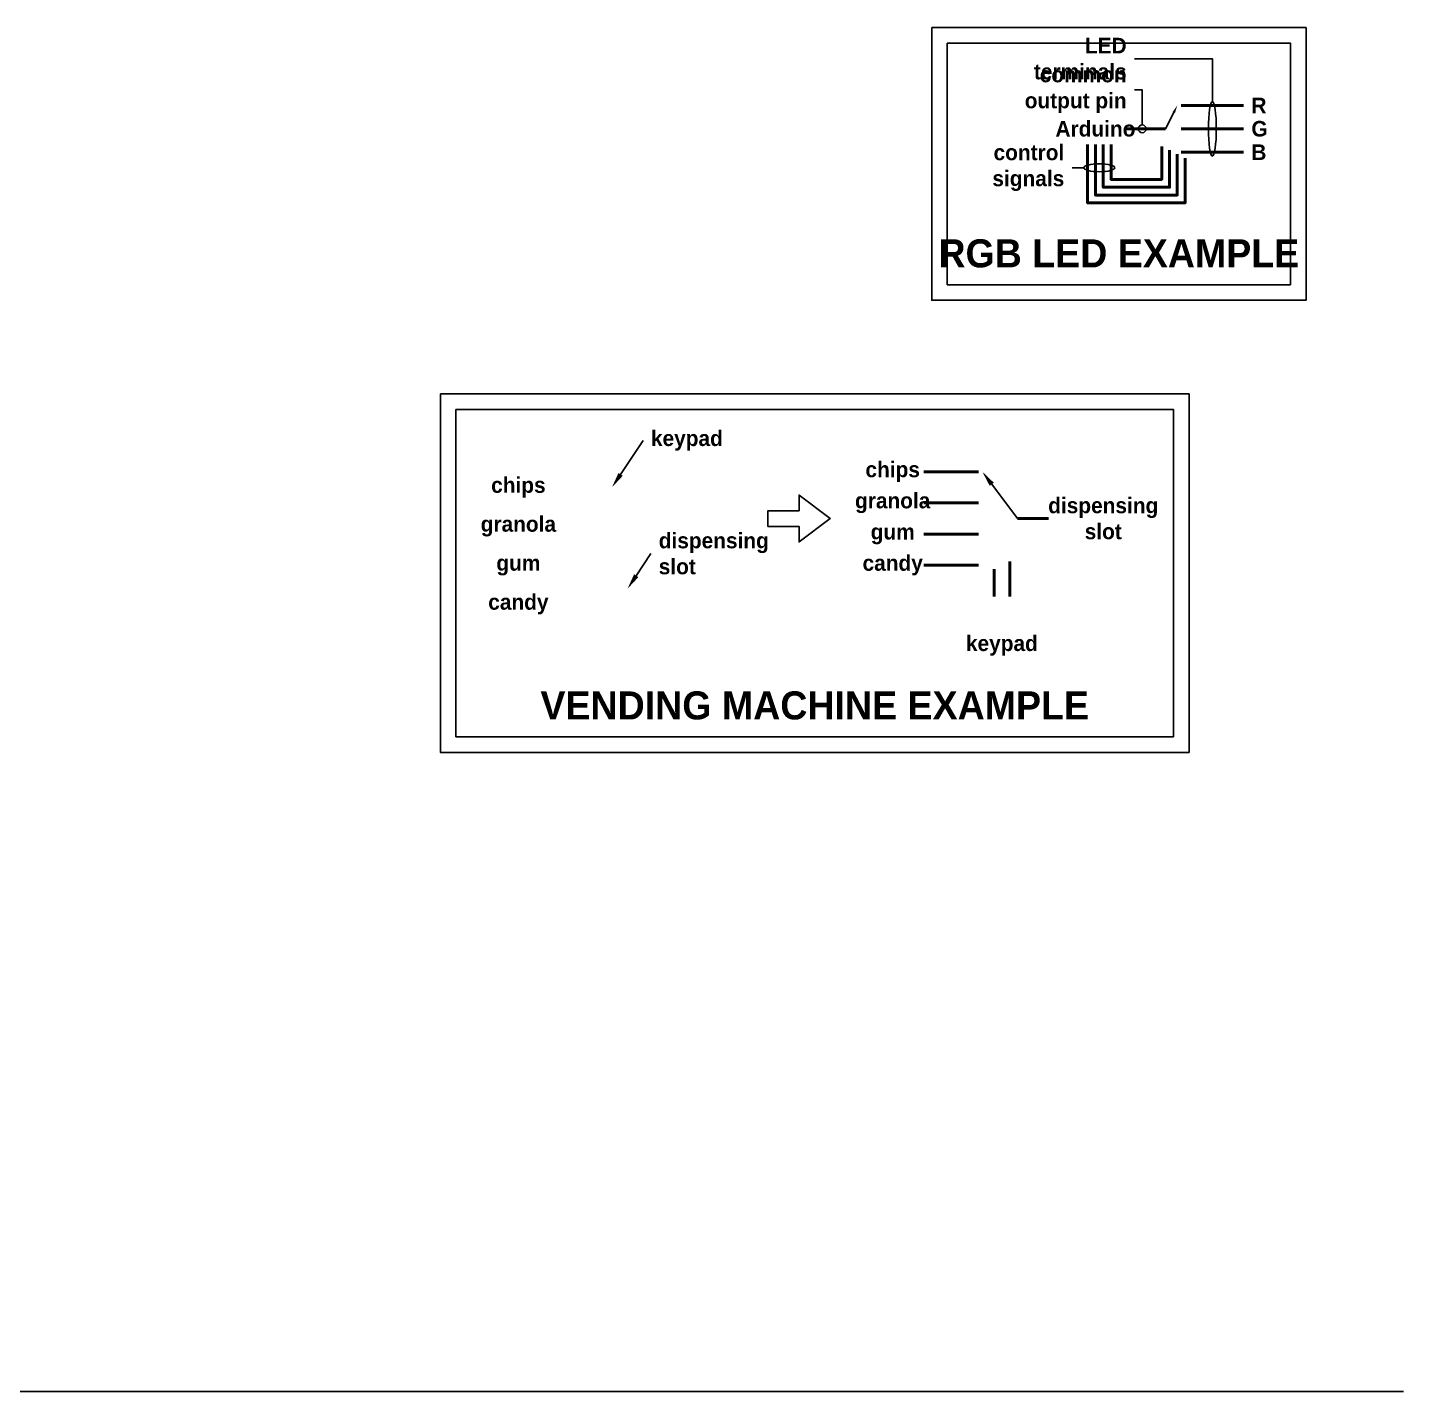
# Model space of a CAD drawing. Header units: inches. Extents: x -1.8 to 23.5, y -0.6 to 13.3.
# Drawn here: x 14.65 to 23.47, y 0 to 8.75 of the extents above; entities that cross this region are included whole.
import ezdxf
from ezdxf import colors
from ezdxf.entities.mleader import LeaderData, LeaderLine
from ezdxf.math import Vec2, Vec3

# ---------------------------------------------------------------- set-up
doc = ezdxf.new("R2010")
doc.units = ezdxf.units.IN
doc.header["$MEASUREMENT"] = 0
for name, color, linetype, lineweight in [('E-LEDB', 152, 'Continuous', 50), ('E-LEDG', 110, 'Continuous', 50), ('E-LEDR', 240, 'Continuous', 50), ('E-WIRE-GNRL', 30, 'Continuous', 50)]:
    doc.layers.add(name, color=color, linetype=linetype, lineweight=lineweight)
doc.layers.add('G-ANNO-TEXT', color=7, linetype='Continuous')
doc.layers.add('G-ANNO-TITL', color=7, linetype='Continuous')
doc.layers.add('G-VPRT', color=7, linetype='Continuous', plot=False)
doc.styles.add('RJR', font='cityb___.ttf', dxfattribs={"height": 0.1})
doc.styles.get("Standard").update_dxf_attribs({"font": 'arial.ttf'})
doc.styles.add('TEXT 0.18', font='cityb___.ttf', dxfattribs={"height": 0.18})

msp = doc.modelspace()

# ---------------------------------------------------------------- linework, layer by layer
at = {"layer": 'E-LEDB'}
msp.add_lwpolyline([(22.45, 7.95), (22.05, 7.95)], dxfattribs=at)
at = {"layer": 'E-LEDG'}
msp.add_lwpolyline([(22.45, 8.1), (22.05, 8.1)], dxfattribs=at)
at = {"layer": 'E-LEDR'}
msp.add_lwpolyline([(22.45, 8.25), (22.05, 8.25)], dxfattribs=at)
at = {"layer": 'E-WIRE-GNRL'}
for p, q in [((21.95, 8.1), (21.7, 8.1)), ((20.4, 5.9), (20.75, 5.9)), ((20.4, 5.7), (20.75, 5.7)), ((21, 5.6), (21.2, 5.6)), ((20.4, 5.5), (20.75, 5.5)), ((20.4, 5.3), (20.75, 5.3)), ((20.95, 5.1), (20.95, 5.325)), ((20.85, 5.1), (20.85, 5.275))]:
    msp.add_line(p, q, dxfattribs=at)
for points in [[(21.45, 8), (21.45, 7.625), (22.075, 7.625), (22.075, 7.9125)], [(21.5, 8), (21.5, 7.675), (22.025, 7.675), (22.025, 7.9375)], [(21.55, 8), (21.55, 7.725), (21.975, 7.725), (21.975, 7.9625)], [(21.6, 8), (21.6, 7.775), (21.925, 7.775), (21.925, 7.9875)]]:
    msp.add_lwpolyline(points, dxfattribs=at)
at = {"layer": 'G-ANNO-TEXT'}
for p, q in [((21.425, 7.85), (21.35, 7.85)), ((0, 0), (23.475, 0))]:
    msp.add_line(p, q, dxfattribs=at)
for points in [[(20.55, 8.65), (22.75, 8.65), (22.75, 7.1), (20.55, 7.1)], [(17.4, 6.3), (22, 6.3), (22, 4.2), (17.4, 4.2)]]:
    msp.add_lwpolyline(points, close=True, dxfattribs=at)
for points in [[(21.75, 8.55), (22.25, 8.55), (22.25, 8.275)], [(21.75, 8.35), (21.8, 8.35), (21.8, 8.125)], [(19.4, 5.55), (19.4, 5.65), (19.6, 5.65), (19.6, 5.75), (19.8, 5.6), (19.6, 5.45), (19.6, 5.55), (19.4, 5.55)]]:
    msp.add_lwpolyline(points, dxfattribs=at)
for centre, major_axis, ratio in [((22.25, 8.1), (0, 0.175), 0.142857), ((21.8, 8.1), (0, 0.025), 1)]:
    msp.add_ellipse(centre, major_axis=major_axis, ratio=ratio, start_param=-1.570796, end_param=4.712389, dxfattribs=at)
msp.add_ellipse((21.525, 7.85), major_axis=(0.1, 0), ratio=0.25, dxfattribs=at)
at = {"layer": 'G-VPRT'}
for points in [[(20.45, 8.75), (22.85, 8.75), (22.85, 7), (20.45, 7)], [(17.3, 6.4), (22.1, 6.4), (22.1, 4.1), (17.3, 4.1)]]:
    msp.add_lwpolyline(points, close=True, dxfattribs=at)

# ---------------------------------------------------------------- texts
at = {"layer": 'G-ANNO-TEXT', "char_height": 0.1, "style": 'RJR'}
for s, width, heights, insert, attachment_point in [('LED terminals', 0.825, [0], (21.7, 8.55), 6), ('common output pin', 0.825, [0], (21.7, 8.35), 6), ('R', 0.825, [0], (22.5, 8.25), 4), ('Arduino', 0.1, [0], (21.5, 8.1), 5), ('G', 0.825, [0], (22.5, 8.1), 4), ('control signals', 0.825, [0], (21.3, 7.85), 6), ('B', 0.825, [0], (22.5, 7.95), 4), ('keypad', 0.1, [0], (18.65, 6.1), 4), ('chips', 0.1, [0], (20.2, 5.9), 5), ('chips', 0.1, [0], (17.8, 5.8), 5), ('granola', 0.1, [0], (20.2, 5.7), 5), ('dispensing slot', 0.8, [0.4022], (21.55, 5.6), 5), ('granola', 0.1, [0], (17.8, 5.55), 5), ('dispensing slot', 0.1, [0], (18.7, 5.375), 4), ('gum', 0.1, [0], (20.2, 5.5), 5), ('gum', 0.1, [0], (17.8, 5.3), 5), ('candy', 0.1, [0], (20.2, 5.3), 5), ('candy', 0.1, [0], (17.8, 5.05), 5), ('keypad', 0.1, [0], (20.9, 4.85), 2)]:
    msp.add_mtext_dynamic_manual_height_columns(s, width=width, gutter_width=0.5, heights=heights, dxfattribs=dict(at, insert=insert, attachment_point=attachment_point))
at = {"layer": 'G-ANNO-TITL', "char_height": 0.18, "attachment_point": 5, "style": 'TEXT 0.18'}
for s, insert in [('RGB LED EXAMPLE', (21.65, 7.3)), ('VENDING MACHINE EXAMPLE', (19.7, 4.4))]:
    msp.add_mtext_dynamic_manual_height_columns(s, width=6.979524, gutter_width=1, heights=[0], dxfattribs=dict(at, insert=insert))

# ---------------------------------------------------------------- leaders
at = {"layer": 'E-WIRE-GNRL'}
ml = msp.add_multileader_mtext('Standard', dxfattribs=at)
ml.set_content('')
ml.set_leader_properties()
ml.build(insert=Vec2(0, 0))
ml.multileader.update_dxf_attribs({"has_dogleg": 0, "text_right_attachment_type": 3, "dogleg_length": 0, "arrow_head_size": 0.05})
ctx = ml.context
ctx.base_point, ctx.char_height, ctx.arrow_head_size, ctx.landing_gap_size, ctx.plane_origin = Vec3(21.95, 8.1), 0.12, 0.05, 0.09, Vec3(22.525, 7.7)
ctx.right_attachment = 3
notes = []
notes.append((ctx, [(0, (1, 1, 0), (21.95, 8.1), (-1, 0), 0, [(0, [(22.025, 8.25)], 0, [])])]))
ctx.mtext, ml.multileader.dxf.content_type = None, 0
ml = msp.add_multileader_mtext('Standard', dxfattribs=at)
ml.set_content('')
ml.set_leader_properties()
ml.build(insert=Vec2(0, 0))
ml.multileader.update_dxf_attribs({"has_dogleg": 0, "text_right_attachment_type": 3, "dogleg_length": 0, "arrow_head_size": 0.1})
ctx = ml.context
ctx.base_point, ctx.char_height, ctx.arrow_head_size, ctx.landing_gap_size, ctx.plane_origin = Vec3(21, 5.6), 0.12, 0.1, 0.09, Vec3(21.375, 5.1)
ctx.right_attachment = 3
notes.append((ctx, [(1, (1, 1, 0), (21, 5.6), (1, 0), 0, [(0, [(20.775, 5.9)], 0, [])])]))
ctx.mtext, ml.multileader.dxf.content_type = None, 0
at = {"layer": 'G-ANNO-TEXT'}
ml = msp.add_multileader_mtext('Standard', dxfattribs=at)
ml.set_content('')
ml.set_leader_properties()
ml.build(insert=Vec2(0, 0))
ml.multileader.update_dxf_attribs({"has_dogleg": 0, "text_right_attachment_type": 3, "dogleg_length": 0, "arrow_head_size": 0.1})
ctx = ml.context
ctx.base_point, ctx.char_height, ctx.arrow_head_size, ctx.landing_gap_size, ctx.plane_origin = Vec3(18.6, 6.1), 0.12, 0.1, 0.09, Vec3(18.925, 5.525)
ctx.right_attachment = 3
notes.append((ctx, [(1, (1, 1, 0), (18.6, 6.1), (1, 0), 0, [(0, [(18.4, 5.8)], 0, [])])]))
ctx.mtext, ml.multileader.dxf.content_type = None, 0
ml = msp.add_multileader_mtext('Standard', dxfattribs=at)
ml.set_content('')
ml.set_leader_properties()
ml.build(insert=Vec2(0, 0))
ml.multileader.update_dxf_attribs({"has_dogleg": 0, "text_right_attachment_type": 3, "dogleg_length": 0, "arrow_head_size": 0.1})
ctx = ml.context
ctx.base_point, ctx.char_height, ctx.arrow_head_size, ctx.landing_gap_size, ctx.plane_origin = Vec3(18.65, 5.375), 0.12, 0.1, 0.09, Vec3(19.025, 4.875)
ctx.right_attachment = 3
notes.append((ctx, [(1, (1, 1, 0), (18.65, 5.375), (1, 0), 0, [(0, [(18.5, 5.15)], 0, [])])]))
ctx.mtext, ml.multileader.dxf.content_type = None, 0
for ctx, leaders in notes:
    for number, flags, end, landing, length, lines in leaders:
        leader = LeaderData()
        leader.index, (leader.has_last_leader_line, leader.has_dogleg_vector, leader.attachment_direction) = number, flags
        leader.last_leader_point, leader.dogleg_vector, leader.dogleg_length = Vec3(end), Vec3(landing), length
        for number, points, colour, breaks in lines:
            line = LeaderLine()
            line.index, line.vertices, line.color, line.breaks = number, Vec3.list(points), colors.encode_raw_color(colour), breaks
            leader.lines.append(line)
        ctx.leaders.append(leader)

doc.saveas('drawing.dxf')
